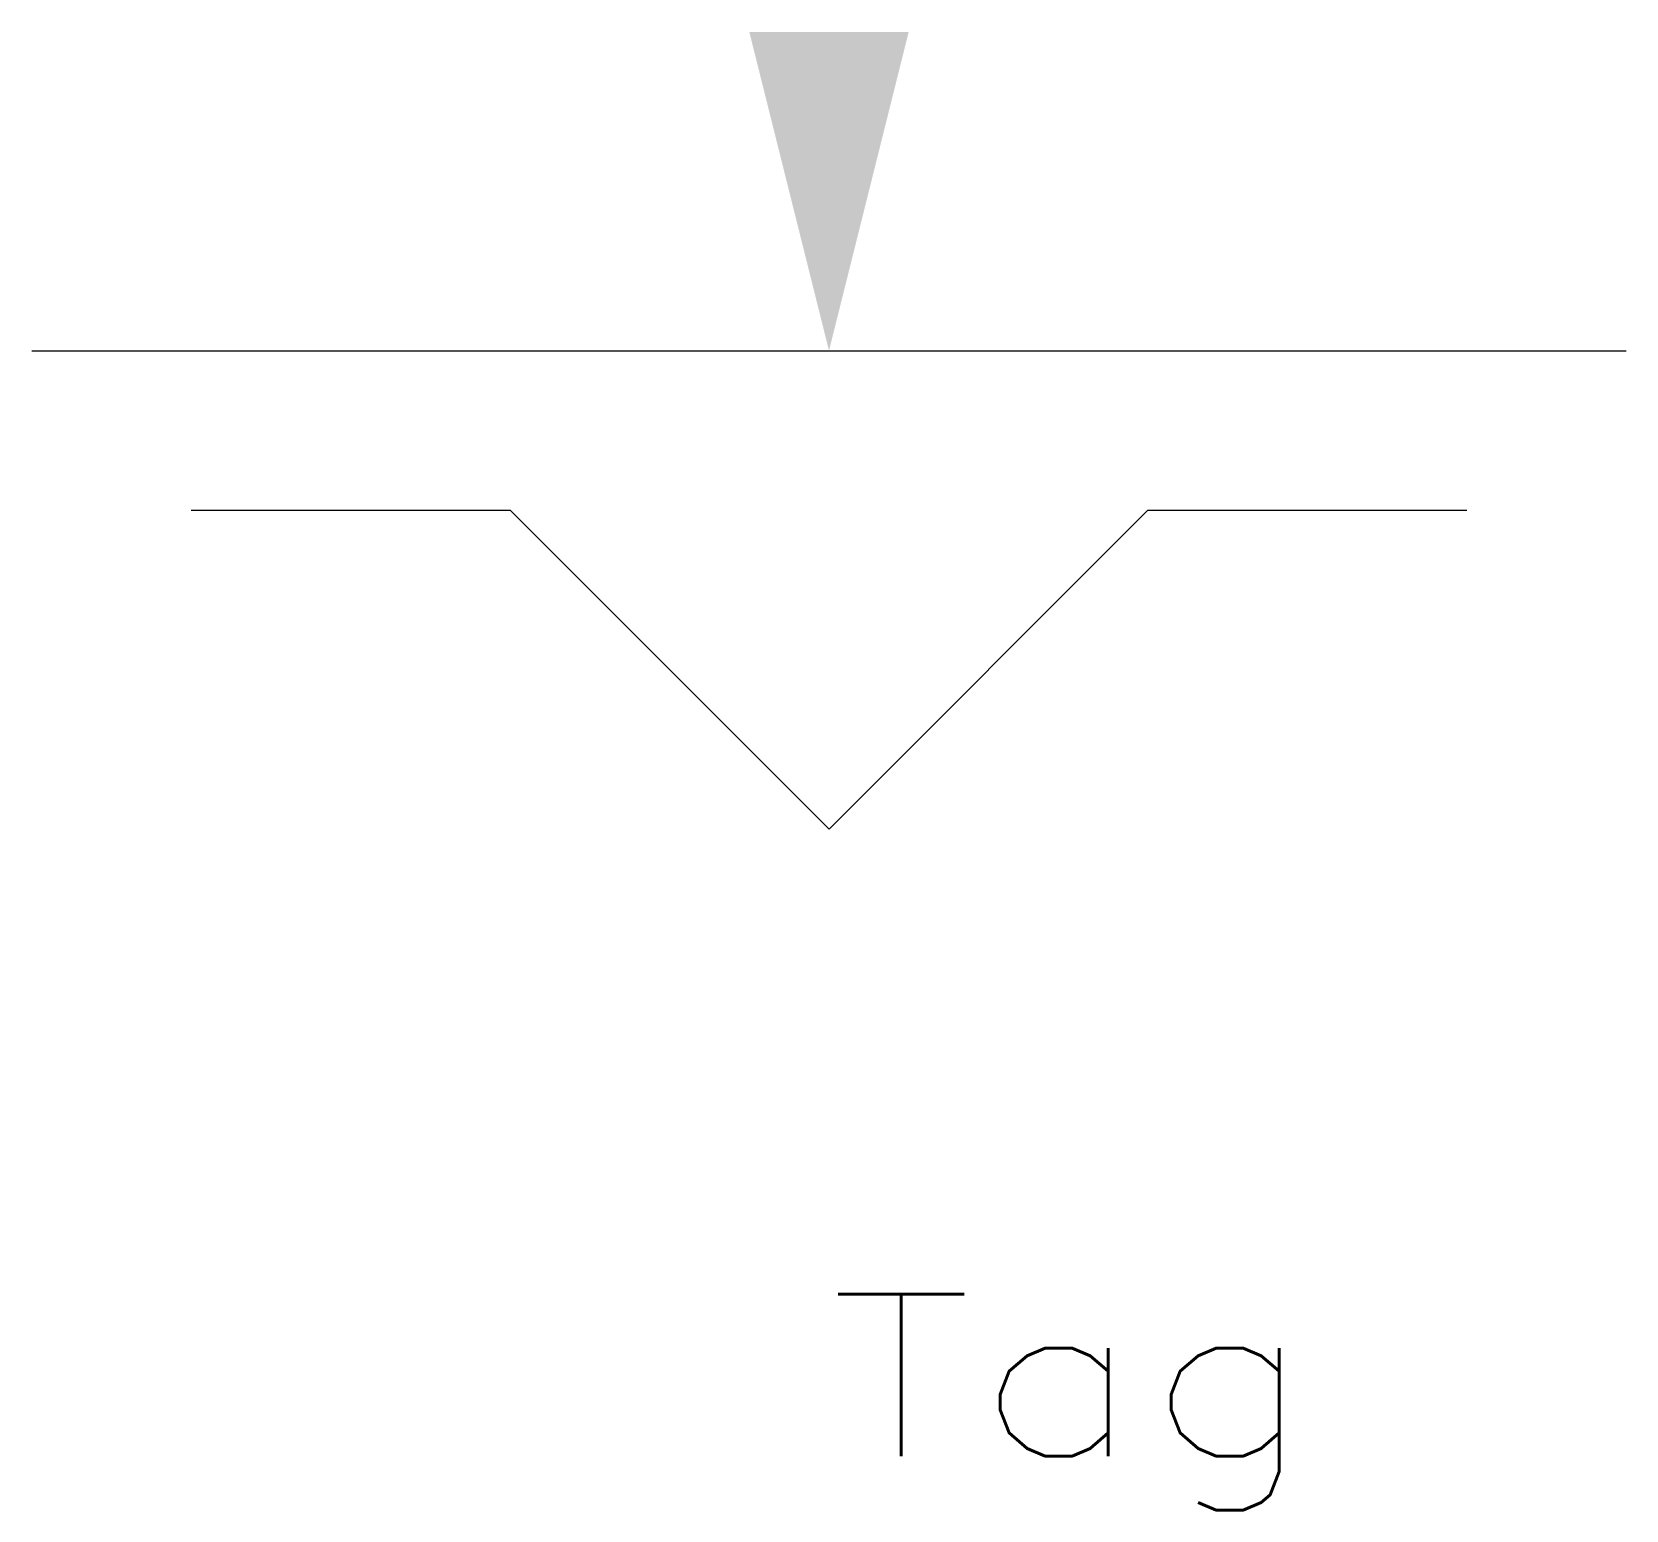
# Model space of a CAD drawing. Header units: inches. Extents: x -6.2 to 6.2, y -9.1 to 2.5.
import ezdxf
from ezdxf.enums import TextEntityAlignment as Align

# ---------------------------------------------------------------- set-up
doc = ezdxf.new("R2010")
doc.units = ezdxf.units.IN
doc.header["$MEASUREMENT"] = 0
doc.layers.get('0').update_dxf_attribs({"lineweight": 0})
doc.styles.add('STANDARD1', font='TXT.SHX')

msp = doc.modelspace()

# ---------------------------------------------------------------- linework, layer by layer
for p, q in [((-6.25, 0), (6.25, 0)), ((-5, -1.25), (-2.5, -1.25)), ((-2.5, -1.25), (0, -3.75)), ((0, -3.75), (2.5, -1.25)), ((2.5, -1.25), (5, -1.25))]:
    msp.add_line(p, q)
msp.add_solid([(-0.625, 2.5), (0.625, 2.5), (0, 0)])

# ---------------------------------------------------------------- texts
at = {"color": 7, "linetype": 'Continuous', "style": 'STANDARD1', "width": 1.166667}
msp.add_text('Tag', height=1.27, dxfattribs=at).set_placement((0.001, -8.665), (3.811, -8.665), align=Align.FIT)

doc.saveas('drawing.dxf')
